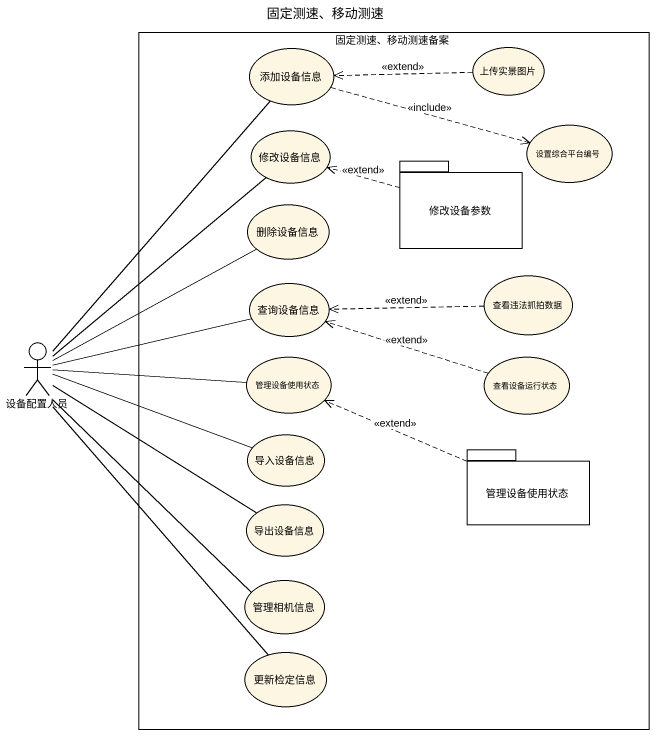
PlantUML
@startuml
title 固定测速、移动测速
rectangle "固定测速、移动测速备案" as 固定测速_移动测速备案 {
  usecase 添加设备信息
  usecase 上传实景图片
  usecase 修改设备信息
  usecase 设置综合平台编号
  package 修改设备参数 {
  }
  usecase 删除设备信息
  usecase 查询设备信息
  usecase 查看违法抓拍数据
  usecase 管理设备使用状态
  usecase 查看设备运行状态
  usecase 导入设备信息
  package "管理设备使用状态" as 管理设备使用状态_2 {
  }
  usecase 导出设备信息
  usecase 管理相机信息
  usecase 更新检定信息
}
actor 设备配置人员
添加设备信息 .right.> 设置综合平台编号 : <<include>>
上传实景图片 .left.> 添加设备信息 : <<extend>>
修改设备参数 .left.> 修改设备信息 : <<extend>>
查看违法抓拍数据 .left.> 查询设备信息 : <<extend>>
设备配置人员 -up- 添加设备信息
设备配置人员 -up- 修改设备信息
设备配置人员 -up- 删除设备信息
设备配置人员 -right- 查询设备信息
设备配置人员 -right- 管理设备使用状态
设备配置人员 -right- 导入设备信息
设备配置人员 -right- 导出设备信息
设备配置人员 -- 管理相机信息
设备配置人员 -- 更新检定信息
查看设备运行状态 .left.> 查询设备信息 : <<extend>>
管理设备使用状态_2 .left.> 管理设备使用状态 : <<extend>>
@enduml
